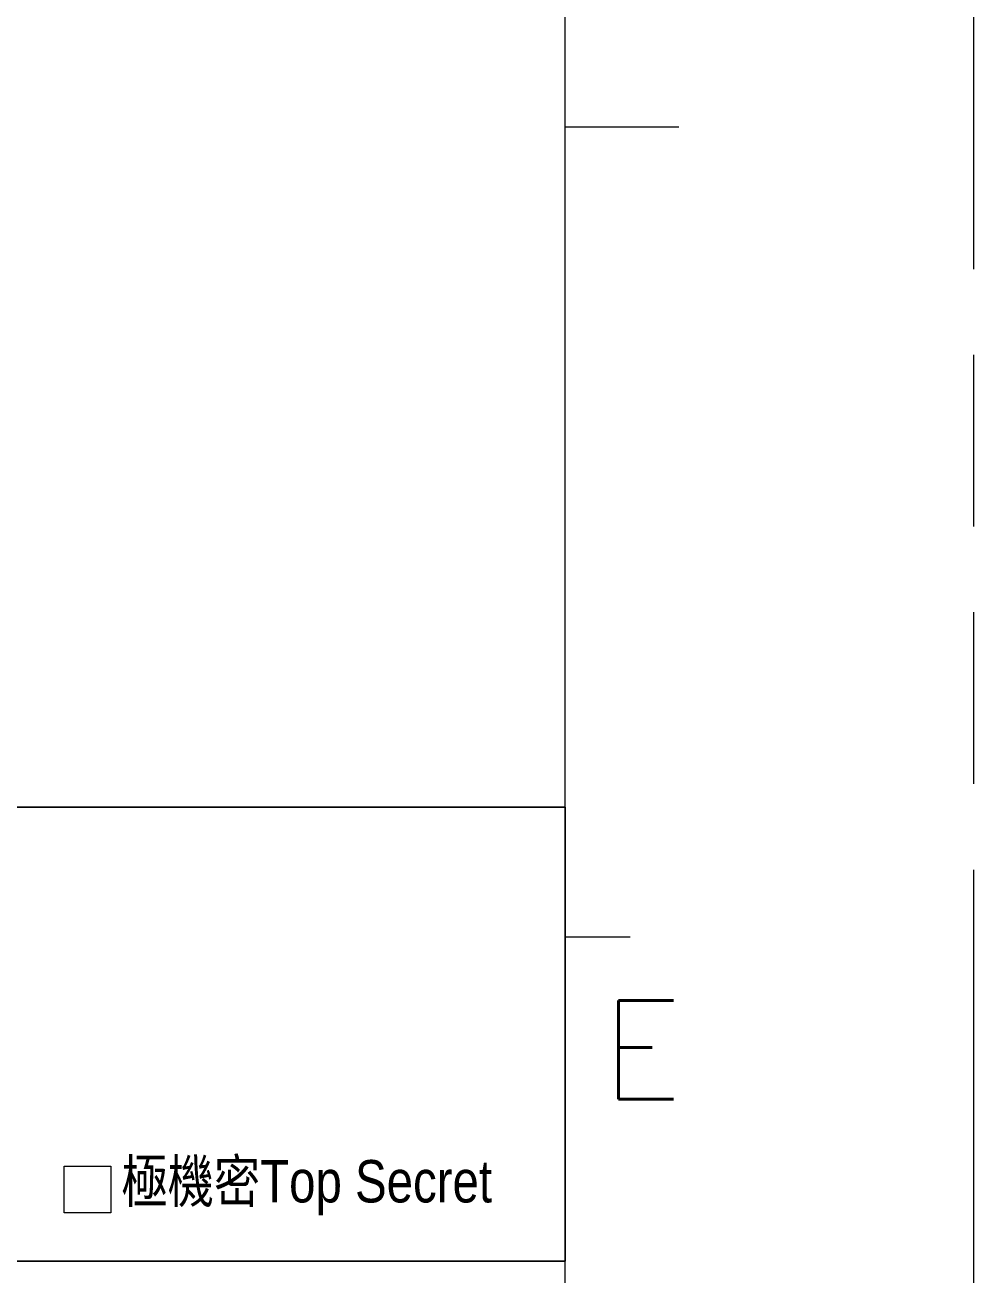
# Model space of a CAD drawing. Extents: x 726 to 3541, y -563 to 148.
# Drawn here: x 3524.87 to 3541.45, y -540.54 to -518.69 of the extents above; entities that cross this region are included whole.
import ezdxf

# ---------------------------------------------------------------- set-up
doc = ezdxf.new("R2010")
doc.units = 0
doc.linetypes.add('PHANTOM', pattern=[29.5, 9.5, -1.5, 3, -1.5, 3, -1.5, 9.5])
doc.layers.get('0').update_dxf_attribs({"lineweight": 5})
doc.layers.add('0PAPERF', color=2, linetype='PHANTOM', lineweight=5, plot=False)
doc.styles.add('CHINESE', font='PMingLiU.ttf', dxfattribs={"width": 0.8})
doc.styles.add('SIMPLEX', font='simplex.shx')

msp = doc.modelspace()

# ---------------------------------------------------------------- linework, layer by layer
for p, q in [((3534.307, -558.428), (3534.307, -407.174)), ((3534.307, -520.473), (3536.289, -520.473)), ((3429.505, -532.369), (3534.307, -532.369)), ((3534.307, -532.369), (3498.617, -532.369)), ((3534.307, -540.3), (3534.307, -532.369)), ((3534.307, -534.635), (3535.44, -534.635)), ((3498.617, -540.3), (3534.307, -540.3))]:
    msp.add_line(p, q)
msp.add_lwpolyline([(3470.859, -532.369), (3534.307, -532.369), (3534.307, -540.3), (3470.859, -540.3)], close=True)
at = {"color": 1}
msp.add_lwpolyline([(3525.556, -538.644), (3526.371, -538.644), (3526.371, -539.458), (3525.556, -539.458)], close=True, dxfattribs=at)
at = {"layer": '0PAPERF'}
msp.add_line((3541.446, -562.96), (3541.446, -398.673), dxfattribs=at)

# ---------------------------------------------------------------- texts
at = {"style": 'SIMPLEX'}
msp.add_text('E', height=1.722, dxfattribs=at).set_placement((3534.94, -537.468))
at = {"insert": (3526.551, -538.535), "char_height": 0.74115, "width": 8.13011, "attachment_point": 1, "style": 'CHINESE'}
msp.add_mtext('{\\fPMingLiU|b0|i0|c136|p18;\\C1;極機密\\fArial|b0|i0|c0|p34;Top Secret }', dxfattribs=at)

doc.saveas('drawing.dxf')
